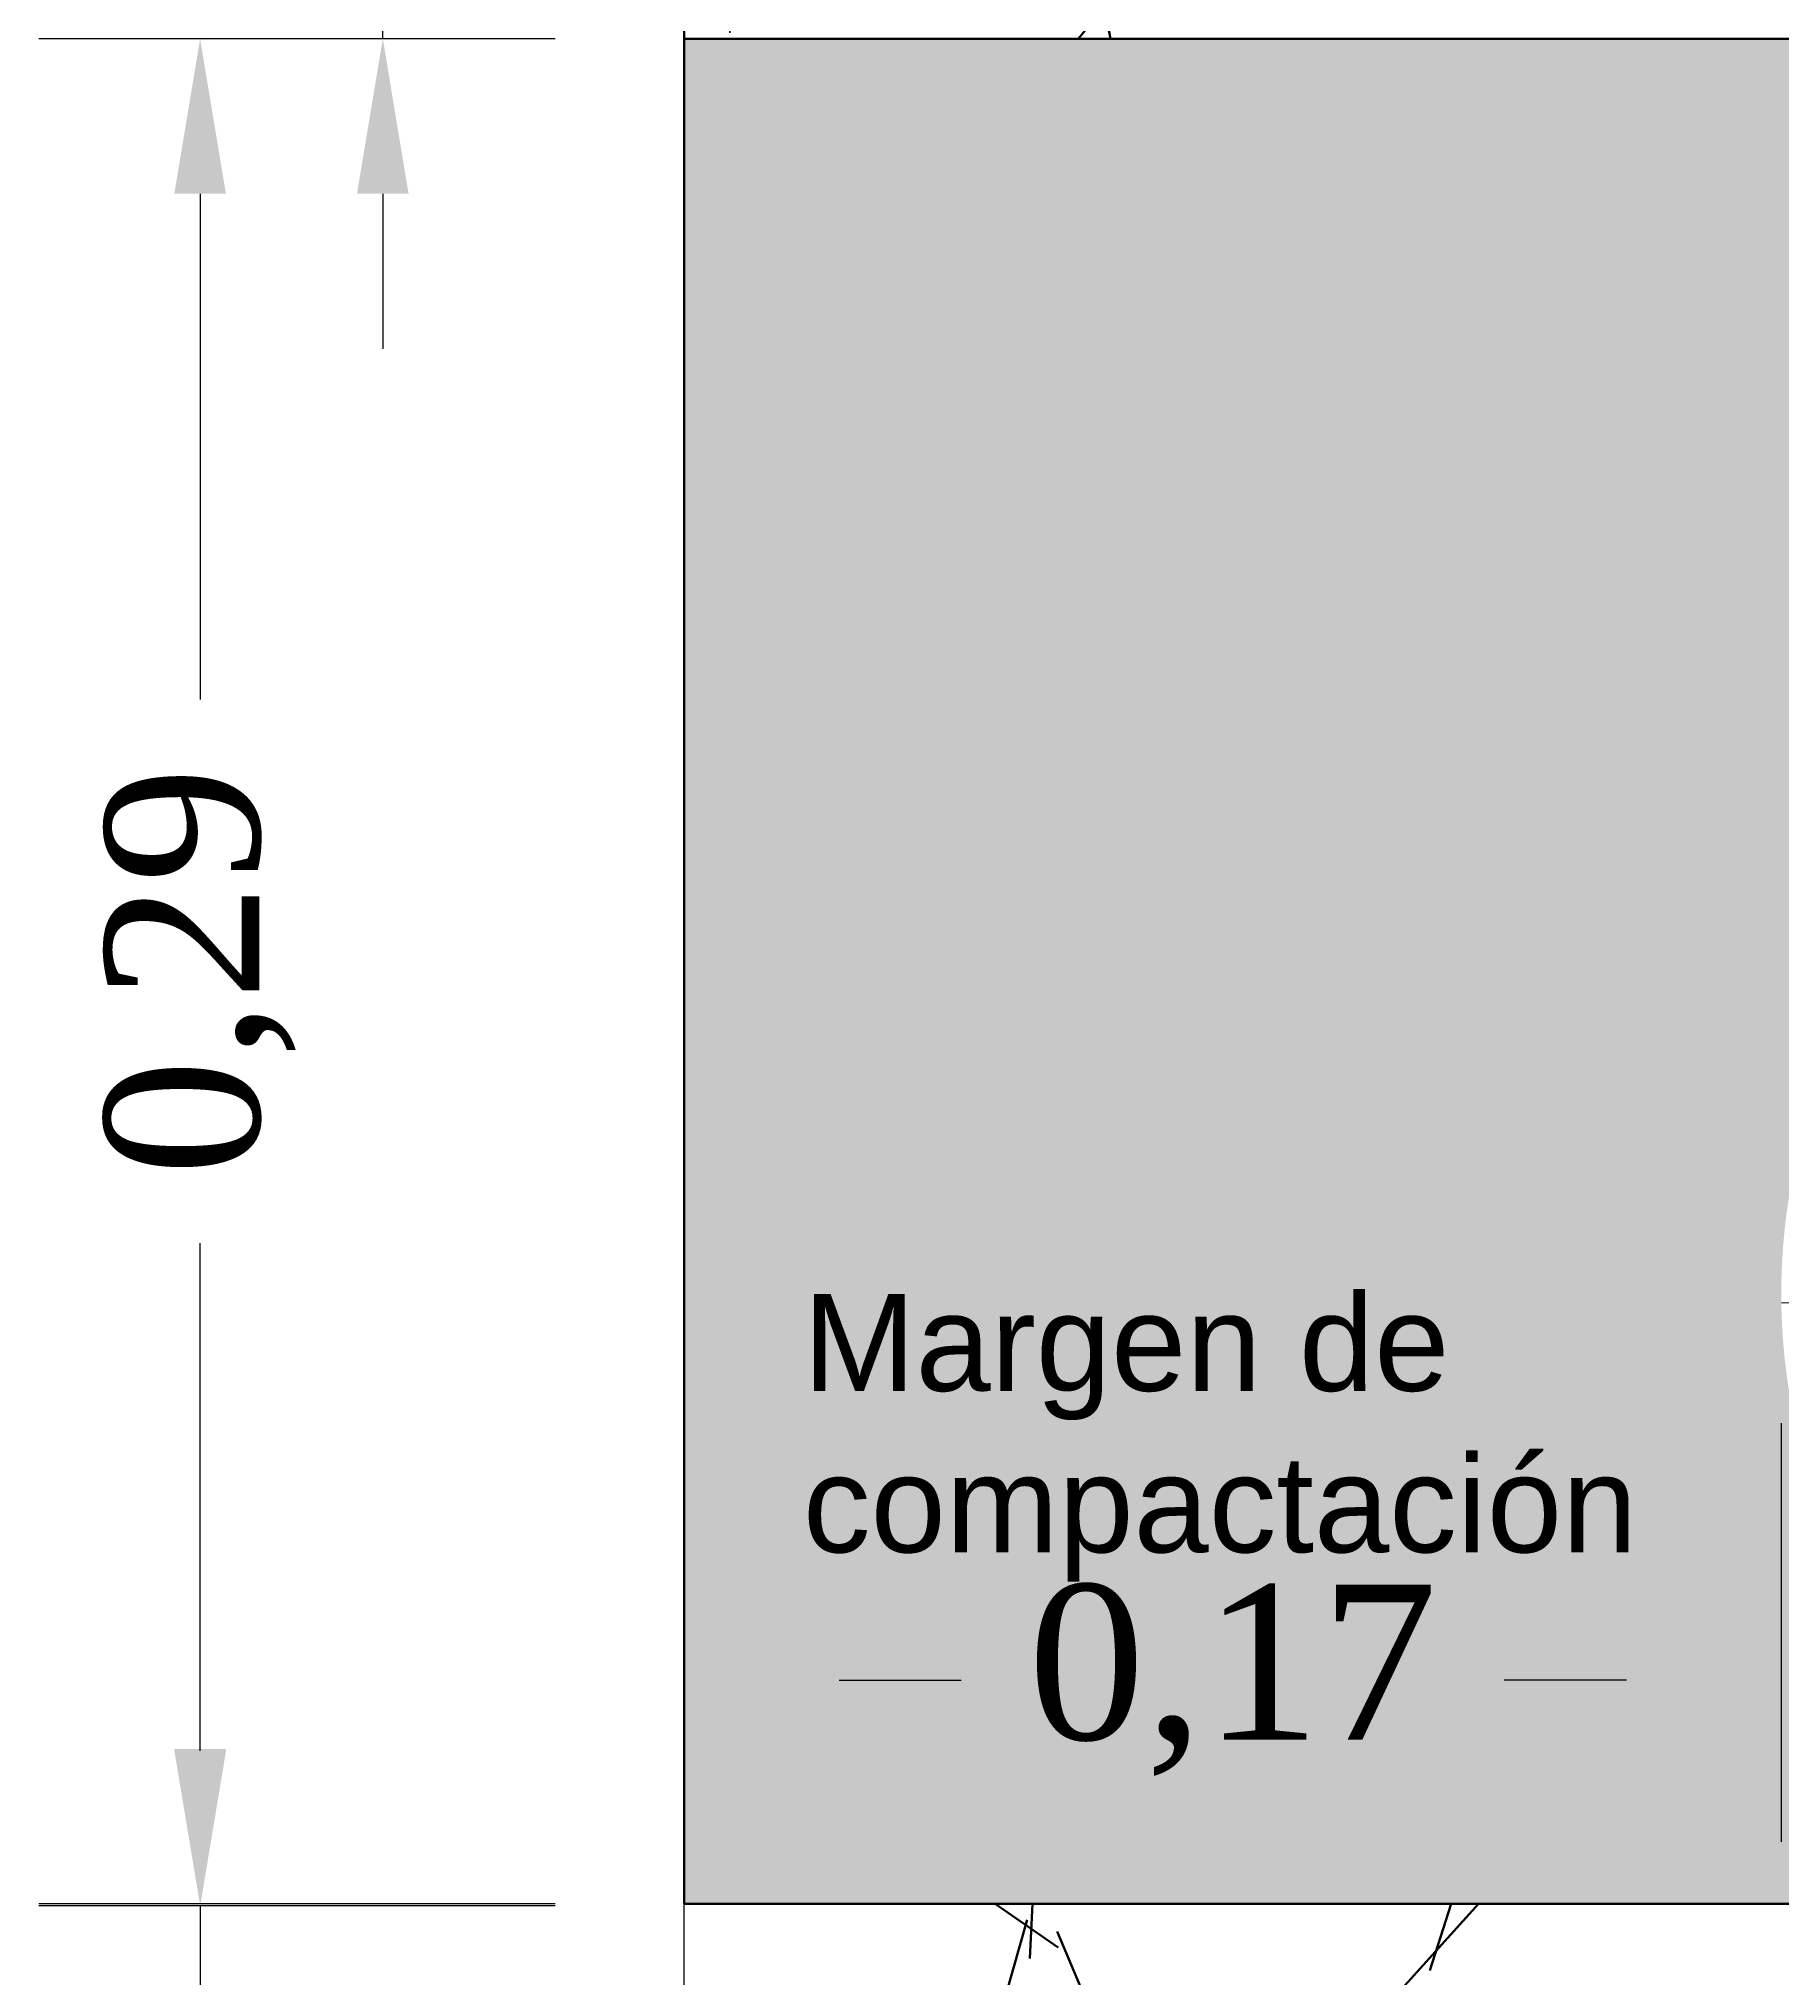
# Model space of a CAD drawing. Header units: metres. Extents: x 3.2 to 8.54, y 0.39 to 5.48.
# Drawn here: x 3.4026 to 3.6726, y 0.8005 to 1.1007 of the extents above; entities that cross this region are included whole.
import ezdxf

# ---------------------------------------------------------------- set-up
doc = ezdxf.new("R2010")
doc.units = ezdxf.units.M
doc.linetypes.add('JIS_02_1.0', pattern=[2, 1, -1])
for name, color, linetype, lineweight in [('AISLAMIENTO', 250, 'Continuous', 50), ('Cotas', 250, 'Continuous', 9), ('DISCONTINUA 0.35mm', 250, 'JIS_02_1.0', 35), ('Texto', 7, 'Continuous', 13)]:
    doc.layers.add(name, color=color, linetype=linetype, lineweight=lineweight)
for name, color, linetype, lineweight, true_color in [('ARENA', 7, 'Continuous', 50, 0x4c3926), ('HORMIGÓN', 7, 'Continuous', 50, 0x616459), ('relleno_arena', 7, 'Continuous', 18, 0x4c3926), ('SUELO', 7, 'Continuous', 40, 0x000000)]:
    doc.layers.add(name, color=color, linetype=linetype, lineweight=lineweight, true_color=true_color)
doc.layers.add('CAPA APOYO', color=57, linetype='Continuous')
doc.styles.get("Standard").update_dxf_attribs({"font": 'arial.ttf'})
doc.styles.add('Times New Roman 3.5 mm', font='times.ttf')
doc.dimstyles.new('Ing_España', dxfattribs={"dimscale": 0.001, "dimtxt": 1.2, "dimasz": 1.2, "dimexe": 1.25, "dimexo": 1, "dimtad": 0, "dimzin": 1, "dimtxsty": 'Times New Roman 3.5 mm', "dimcen": 2.5, "dimadec": 0, "dimazin": 0, "dimtfac": 1, "dimtix": 1, "dimtmove": 0, "dimatfit": 3, "dimfxl": 1, "dimarcsym": 0})

# ---------------------------------------------------------------- blocks, each defined once
blk = doc.blocks.new('*D2')
at = {"layer": 'Cotas', "color": 0, "lineweight": -2, "transparency": 16777216}
for p, q in [((3.5026, 0.88628), (3.5026, 0.82145)), ((3.6726, 0.88628), (3.6726, 0.82145)), ((3.5266, 0.84645), (3.54551, 0.84645)), ((3.6486, 0.84645), (3.62968, 0.84645))]:
    blk.add_line(p, q, dxfattribs=at)
at = {"layer": 'Cotas', "color": 0, "transparency": 16777216}
for points in [[(3.5266, 0.85045), (3.5266, 0.84245), (3.5026, 0.84645)], [(3.6486, 0.85045), (3.6486, 0.84245), (3.6726, 0.84645)]]:
    blk.add_solid(points, dxfattribs=at)
at = {"layer": 'Defpoints', "color": 0, "transparency": 16777216}
for p in [(3.5026, 0.90628), (3.6726, 0.90628), (3.5026, 0.84645)]:
    blk.add_point(p, dxfattribs=at)
at = {"layer": 'Cotas', "color": 0, "transparency": 16777216, "insert": (3.5876, 0.84645), "char_height": 0.024, "attachment_point": 5, "style": 'Times New Roman 3.5 mm'}
blk.add_mtext('0,17', dxfattribs=at)
blk = doc.blocks.new('*D5')
at = {"layer": 'Cotas', "color": 0, "lineweight": -2, "transparency": 16777216}
for p, q in [((3.45591, 1.22472), (3.45591, 1.24872)), ((3.4826, 1.20072), (3.43091, 1.20072)), ((3.45591, 1.20072), (3.45591, 1.19296)), ((3.45591, 1.10072), (3.45591, 1.10849)), ((3.4826, 1.10072), (3.43091, 1.10072)), ((3.45591, 1.07672), (3.45591, 1.05272))]:
    blk.add_line(p, q, dxfattribs=at)
at = {"layer": 'Cotas', "color": 0, "transparency": 16777216}
for points in [[(3.45191, 1.22472), (3.45991, 1.22472), (3.45591, 1.20072)], [(3.45191, 1.07672), (3.45991, 1.07672), (3.45591, 1.10072)]]:
    blk.add_solid(points, dxfattribs=at)
at = {"layer": 'Defpoints', "color": 0, "transparency": 16777216}
for p in [(3.5026, 1.20072), (3.45591, 1.10072), (3.5026, 1.10072)]:
    blk.add_point(p, dxfattribs=at)
at = {"layer": 'Cotas', "color": 0, "transparency": 16777216, "insert": (3.45591, 1.15072), "char_height": 0.024, "attachment_point": 5, "rotation": 90, "style": 'Times New Roman 3.5 mm'}
blk.add_mtext('0,10', dxfattribs=at)
blk = doc.blocks.new('*D7')
at = {"layer": 'Cotas', "color": 0, "lineweight": -2, "transparency": 16777216}
for p, q in [((3.4826, 1.10072), (3.4026, 1.10072)), ((3.4276, 1.07672), (3.4276, 0.99838)), ((3.4276, 0.83583), (3.4276, 0.91417)), ((3.4826, 0.81183), (3.4026, 0.81183))]:
    blk.add_line(p, q, dxfattribs=at)
at = {"layer": 'Cotas', "color": 0, "transparency": 16777216}
for points in [[(3.4236, 1.07672), (3.4316, 1.07672), (3.4276, 1.10072)], [(3.4236, 0.83583), (3.4316, 0.83583), (3.4276, 0.81183)]]:
    blk.add_solid(points, dxfattribs=at)
at = {"layer": 'Defpoints', "color": 0, "transparency": 16777216}
for p in [(3.5026, 1.10072), (3.4276, 0.81183), (3.5026, 0.81183)]:
    blk.add_point(p, dxfattribs=at)
at = {"layer": 'Cotas', "color": 0, "transparency": 16777216, "insert": (3.4276, 0.95628), "char_height": 0.024, "attachment_point": 5, "rotation": 90, "style": 'Times New Roman 3.5 mm'}
blk.add_mtext('0,29', dxfattribs=at)
blk = doc.blocks.new('*D8')
at = {"layer": 'Cotas', "color": 0, "lineweight": -2, "transparency": 16777216}
for p, q in [((3.42761, 0.83553), (3.42761, 0.85953)), ((3.4826, 0.81153), (3.40261, 0.81153)), ((3.42761, 0.81153), (3.42761, 0.77836)), ((3.42761, 0.66179), (3.42761, 0.69496)), ((3.4826, 0.66179), (3.40261, 0.66179)), ((3.42761, 0.63779), (3.42761, 0.61379))]:
    blk.add_line(p, q, dxfattribs=at)
at = {"layer": 'Cotas', "color": 0, "transparency": 16777216}
for points in [[(3.42361, 0.83553), (3.43161, 0.83553), (3.42761, 0.81153)], [(3.42361, 0.63779), (3.43161, 0.63779), (3.42761, 0.66179)]]:
    blk.add_solid(points, dxfattribs=at)
at = {"layer": 'Defpoints', "color": 0, "transparency": 16777216}
for p in [(3.5026, 0.81153), (3.42761, 0.66179), (3.5026, 0.66179)]:
    blk.add_point(p, dxfattribs=at)
at = {"layer": 'Cotas', "color": 0, "transparency": 16777216, "insert": (3.42761, 0.73666), "char_height": 0.024, "attachment_point": 5, "rotation": 90, "style": 'Times New Roman 3.5 mm'}
blk.add_mtext('0,15', dxfattribs=at)

msp = doc.modelspace()

# ---------------------------------------------------------------- hatches: boundary and pattern name
at = {"layer": 'AISLAMIENTO'}
h = msp.add_hatch(dxfattribs=at)
h.set_pattern_fill('AR-CONC', color=256, scale=0.0005)
h.paths.add_polyline_path([(5.0026, 1.20072), (3.5026, 1.20072), (3.5026, 1.10072), (5.0026, 1.10072)])
h.paths.add_polyline_path([(4.11144, 1.09111), (4.37368, 1.09111), (4.37368, 1.17353), (4.11144, 1.17353)], flags=9)
at = {"layer": 'ARENA'}
h = msp.add_hatch(dxfattribs=at)
h.set_pattern_fill('GRAVEL', color=256, scale=0.005)
h.paths.add_polyline_path([(5.0026, 0.81183), (3.98227, 0.81183, -0.006615), (3.97977, 0.81183), (3.5026, 0.81183), (3.5026, 0.66179), (5.0026, 0.66179)])
h.paths.add_polyline_path([(3.84872, 0.71272), (4.57074, 0.71272), (4.57074, 0.79515), (3.84872, 0.79515)], flags=24)
at = {"layer": 'Cotas'}
h = msp.add_hatch(dxfattribs=at)
h.set_pattern_fill('DASH', color=256, scale=0.005)
h.paths.add_polyline_path([(3.6726, 0.90628, 1), (3.8615, 0.90628, 1)])
h.paths.add_polyline_path([(3.8115, 0.90628, -1), (3.7226, 0.90628, -1)], flags=16)
h.paths.add_polyline_path([(4.7102, 0.90553, 1), (4.8326, 0.90553, 0.247827), (4.80591, 0.95607), (4.79256, 0.90683, -1.031242), (4.7502, 0.90553, -0.969705), (4.79256, 0.90683), (4.80591, 0.95607, 0.602786)])
at = {"layer": 'relleno_arena'}
h = msp.add_hatch(dxfattribs=at)
h.set_pattern_fill('AR-SAND', color=256, scale=0.0003)
h.paths.add_polyline_path([(5.0026, 1.10072), (3.5026, 1.10072), (3.5026, 1.00072), (5.0026, 1.00072)])
h.paths.add_polyline_path([(4.23077, 1.03281), (4.30479, 1.03281), (4.30479, 1.08405), (4.23077, 1.08405)], flags=24)
h = msp.add_hatch(dxfattribs=at)
h.set_pattern_fill('AR-SAND', color=256, scale=0.0003)
h.paths.add_polyline_path([(3.76616, 1.00072), (3.5026, 1.00072), (3.5026, 0.81183), (3.76793, 0.81183, -0.416956), (3.6726, 0.90628, -0.411476)])
h.paths.add_polyline_path([(5.0026, 1.00072), (3.76616, 1.00072, -0.416956), (3.8615, 0.90628, -0.411476), (3.76793, 0.81183), (5.0026, 0.81183)])
h.paths.add_polyline_path([(4.8326, 0.90553, -1), (4.7102, 0.90553, -1)], flags=16)
h.paths.add_polyline_path([(4.7926, 0.90553, -1), (4.7502, 0.90553, -1)], flags=0)
h.paths.add_polyline_path([(3.55073, 0.82373), (3.62475, 0.82373), (3.62475, 0.87497), (3.55073, 0.87497)], flags=24)
h.paths.add_polyline_path([(3.5157, 0.85801), (3.65323, 0.85801), (3.65323, 0.914), (3.5157, 0.914)], flags=24)
h.paths.add_polyline_path([(4.83765, 0.8383), (4.9535, 0.8383), (4.9535, 0.86921), (4.83765, 0.86921)], flags=24)
h.paths.add_polyline_path([(4.8587, 0.92466), (5.005, 0.92466), (5.005, 0.99175), (4.8587, 0.99175)], flags=9)
h.paths.add_polyline_path([(3.91583, 0.93178), (4.03247, 0.93178), (4.03247, 0.99888), (3.91583, 0.99888)], flags=24)
h.paths.add_polyline_path([(4.16107, 0.92052), (4.33026, 0.92052), (4.33026, 1.00295), (4.16107, 1.00295)], flags=9)
at = {"layer": 'SUELO'}
h = msp.add_hatch(dxfattribs=at)
h.set_pattern_fill('AR-SAND', color=256)
h.paths.add_polyline_path([(5.0026, 1.00072), (3.76616, 1.00072, -0.416956), (3.8615, 0.90628, -0.411476), (3.76793, 0.81183), (5.0026, 0.81183)])
h.paths.add_polyline_path([(4.7102, 0.90553, -1), (4.8326, 0.90553, -1)], flags=16)
h.paths.add_polyline_path([(4.7926, 0.90553, -1), (4.7502, 0.90553, -1)], flags=0)
h.paths.add_polyline_path([(3.76616, 1.00072), (3.5026, 1.00072), (3.5026, 0.81183), (3.76793, 0.81183, -0.416956), (3.6726, 0.90628, -0.411476)])
h.paths.add_polyline_path([(4.83765, 0.8383), (4.9535, 0.8383), (4.9535, 0.86921), (4.83765, 0.86921)], flags=24)
h.paths.add_polyline_path([(4.8587, 0.92466), (5.005, 0.92466), (5.005, 0.99175), (4.8587, 0.99175)], flags=9)
h.paths.add_polyline_path([(3.91583, 0.93178), (4.03247, 0.93178), (4.03247, 0.99888), (3.91583, 0.99888)], flags=24)
h.paths.add_polyline_path([(4.16107, 0.92052), (4.33026, 0.92052), (4.33026, 1.00295), (4.16107, 1.00295)], flags=9)
h.paths.add_polyline_path([(3.55073, 0.82373), (3.62475, 0.82373), (3.62475, 0.87497), (3.55073, 0.87497)], flags=24)
h.paths.add_polyline_path([(3.5157, 0.85801), (3.65323, 0.85801), (3.65323, 0.914), (3.5157, 0.914)], flags=24)

# ---------------------------------------------------------------- linework, layer by layer
at = {"layer": 'ARENA'}
for p, q in [((3.5026, 1.10072), (3.5026, 1.00072)), ((3.5026, 1.00072), (3.5026, 0.81183)), ((3.5026, 0.81183), (5.0026, 0.81183))]:
    msp.add_line(p, q, dxfattribs=at)
at = {"layer": 'CAPA APOYO'}
msp.add_lwpolyline([(3.5026, 0.81183), (5.0026, 0.81183), (5.0026, 0.66179), (3.5026, 0.66179)], close=True, dxfattribs=at)
at = {"layer": 'DISCONTINUA 0.35mm'}
msp.add_line((5.0026, 1.00072), (3.5026, 1.00072), dxfattribs=at)
at = {"layer": 'HORMIGÓN'}
msp.add_lwpolyline([(3.5026, 1.20072), (5.0026, 1.20072), (5.0026, 1.10072), (3.5026, 1.10072)], close=True, dxfattribs=at)

# ---------------------------------------------------------------- texts
at = {"layer": 'Texto', "insert": (3.52101, 0.90628), "char_height": 0.015, "attachment_point": 1}
msp.add_mtext_dynamic_manual_height_columns('Margen de compactación', width=0.1491153, gutter_width=0.0125, heights=[0], dxfattribs=at)

# ---------------------------------------------------------------- dimensions: what is measured, and where the dimension line sits
at = {"layer": 'Cotas'}
for base, p1, p2, picture, middle in [((3.45591, 1.10072), (3.5026, 1.20072), (3.5026, 1.10072), '*D5', (3.45591, 1.15072)), ((3.4276, 0.81183), (3.5026, 1.10072), (3.5026, 0.81183), '*D7', (3.4276, 0.95628)), ((3.42761, 0.66179), (3.5026, 0.81153), (3.5026, 0.66179), '*D8', (3.42761, 0.73666))]:
    dim = msp.add_linear_dim(base=base, p1=p1, p2=p2, angle=90, dimstyle='Ing_España', dxfattribs=at)
    dim.commit()
    dim.dimension.update_dxf_attribs({"geometry": picture, "text_midpoint": middle})
dim = msp.add_linear_dim(base=(3.5026, 0.84645), p1=(3.6726, 0.90628), p2=(3.5026, 0.90628), dimstyle='Ing_España', dxfattribs=at)
dim.commit()
dim.dimension.update_dxf_attribs({"geometry": '*D2', "text_midpoint": (3.5876, 0.84645)})

doc.saveas('drawing.dxf')
